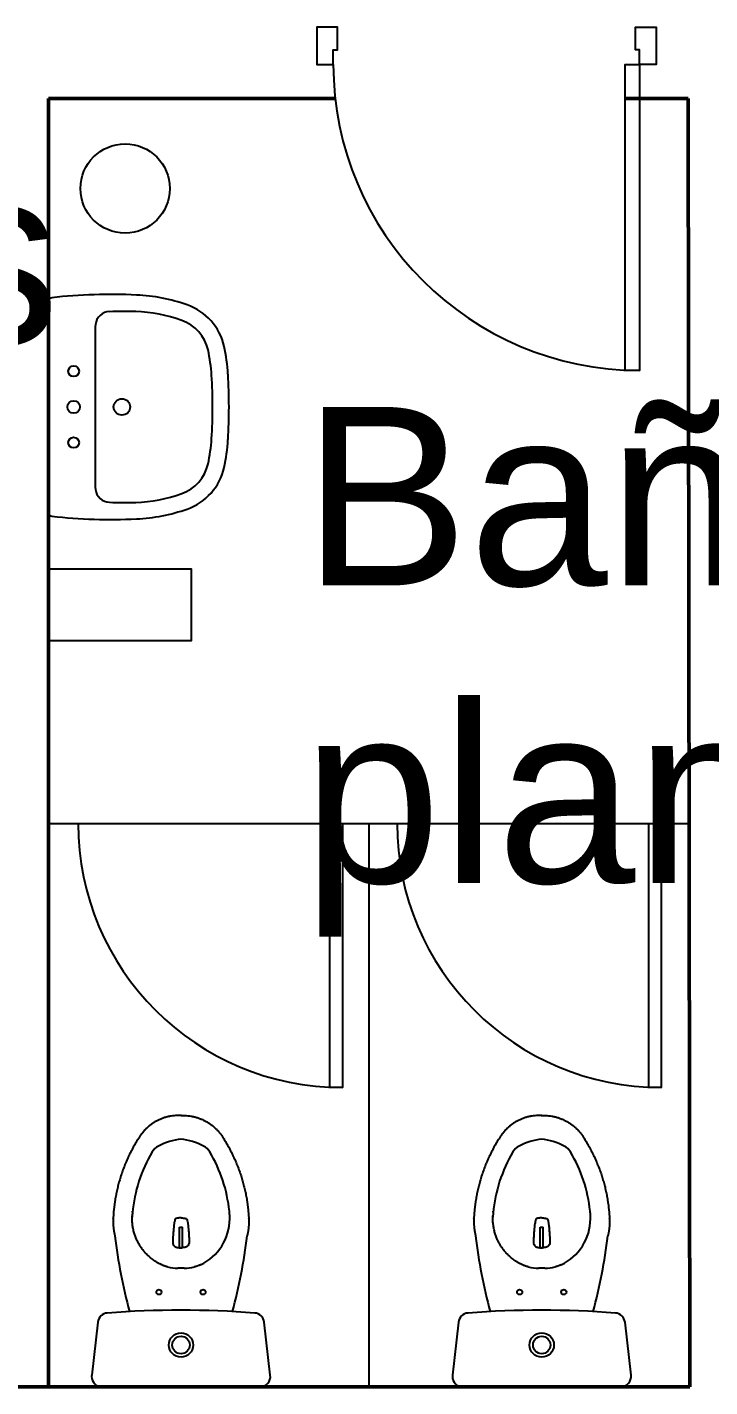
# Model space of a CAD drawing. Header units: millimetres. Extents: x 3051.7 to 3117.6, y 1576.4 to 1673.3.
# Drawn here: x 3080.189 to 3082.101, y 1591.561 to 1595.37 of the extents above; entities that cross this region are included whole.
import ezdxf

# ---------------------------------------------------------------- set-up
doc = ezdxf.new("R2010")
doc.units = ezdxf.units.MM
doc.layers.add('1º piso muebles', color=7, linetype='Continuous')
doc.layers.add('1º piso paredes', color=50, linetype='Continuous', lineweight=50)
doc.styles.get("Standard").update_dxf_attribs({"font": 'arial.ttf'})

# ---------------------------------------------------------------- blocks, each defined once
blk = doc.blocks.new('drakar planta')
at = {"linetype": 'Continuous'}
for p, q in [((9.3677, 5.6004), (9.3677, 5.6004)), ((9.3677, 5.6004), (9.3846, 5.4518)), ((9.3966, 5.6327), (9.3966, 5.6327)), ((9.8389, 5.6327), (9.3966, 5.6327)), ((9.8389, 5.6327), (9.8389, 5.6327)), ((9.8509, 5.4518), (9.8678, 5.6004)), ((9.8678, 5.6004), (9.8678, 5.6004)), ((9.3846, 5.4518), (9.3846, 5.4518)), ((9.8509, 5.4518), (9.8509, 5.4518)), ((9.6178, 5.3007), (9.6265, 5.3007)), ((9.6134, 5.2431), (9.6134, 5.1856)), ((9.6176, 5.2435), (9.6152, 5.2432)), ((9.6176, 5.2435), (9.6181, 5.2435)), ((9.6205, 5.2432), (9.6181, 5.2435)), ((9.6223, 5.2431), (9.6223, 5.1856)), ((9.6223, 5.1856), (9.6134, 5.1856)), ((9.4821, 5.1434), (9.4824, 5.1407)), ((9.7536, 5.1434), (9.7533, 5.1407)), ((9.7545, 5.1578), (9.7544, 5.154)), ((9.7544, 5.154), (9.7544, 5.154))]:
    blk.add_line(p, q, dxfattribs=at)
at = {"ltscale": 0.01}
blk.add_line((9.6092, 5.3007), (9.6178, 5.3007), dxfattribs=at)
at = {"linetype": 'Continuous'}
for centre, radius in [((9.6178, 5.5157), 0.0342), ((9.6178, 5.5157), 0.0244), ((9.5561, 5.3674), 0.0072), ((9.6796, 5.3674), 0.0072)]:
    blk.add_circle(centre, radius, dxfattribs=at)
for centre, radius, start, end in [((9.3966, 5.6037), 0.0291, 90, 186.4831), ((9.8389, 5.6037), 0.0291, 0, 90), ((9.8389, 5.6037), 0.0291, 353.5169, 0), ((9.4135, 5.4551), 0.0291, 186.4831, 265.6595), ((9.822, 5.4551), 0.0291, 274.3405, 353.5169), ((9.6178, 8.1465), 2.7282, 265.6595, 274.3405), ((10.9479, 5.0275), 1.5262, 165.0155, 173.1331), ((8.2857, 5.0272), 1.5283, 6.8679, 14.9756), ((9.6092, 5.1878), 0.1129, 90, 104.8453), ((9.6265, 5.1878), 0.1129, 75.1657, 90), ((9.6246, 5.1613), 0.1433, 115.2636, 179.6481), ((9.6671, 5.1617), 0.1859, 179.8512, 185.6502), ((9.8881, 5.1828), 0.4079, 185.2168, 185.7358), ((9.6172, 5.1602), 0.00101, 263.4365, 309.8712), ((9.6185, 5.1602), 0.00101, 230.1288, 276.5635), ((9.3468, 5.183), 0.4087, 329.3624, 354.7538), ((9.537, 5.1642), 0.2176, 354.506, 358.1692), ((9.8889, 5.183), 0.4087, 185.9431, 210.6376), ((9.5759, 4.9984), 0.0453, 211.4552, 242.0451), ((9.639, 5.1172), 0.1798, 242.0447, 263.2555), ((9.5967, 5.1172), 0.1798, 276.7445, 297.9553), ((9.6598, 4.9984), 0.0453, 297.9549, 328.5855)]:
    blk.add_arc(centre, radius, start, end, dxfattribs=at)
for points, knots in [([(9.5634, 5.2909), (9.564, 5.2912), (9.5645, 5.2914), (9.5651, 5.2917), (9.5656, 5.2919), (9.5666, 5.2923), (9.5679, 5.2929), (9.5692, 5.2934), (9.571, 5.294), (9.5734, 5.2949), (9.5767, 5.296), (9.579, 5.2966), (9.5805, 5.297)], [0.8678487, 0.8678487, 0.8678487, 0.8678487, 0.8798629, 0.8798629, 0.8798629, 0.8909521, 0.9003997, 0.9091834, 0.9229673, 0.9427072, 0.9683896, 1, 1, 1, 1]), ([(9.6552, 5.297), (9.6566, 5.2967), (9.6586, 5.2961), (9.6617, 5.2951), (9.6642, 5.2942), (9.6665, 5.2934), (9.6689, 5.2924), (9.6715, 5.2913), (9.6743, 5.29), (9.6771, 5.2886), (9.6797, 5.2873), (9.6821, 5.286), (9.6841, 5.2849), (9.6865, 5.2834), (9.6896, 5.2815), (9.6935, 5.2788), (9.6982, 5.2754), (9.7037, 5.271), (9.7098, 5.2656), (9.7163, 5.2591), (9.723, 5.2514), (9.7291, 5.2432), (9.7345, 5.2347), (9.7392, 5.2261), (9.7436, 5.2167), (9.7474, 5.2065), (9.7506, 5.1954), (9.753, 5.1836), (9.7545, 5.1708), (9.7545, 5.1628), (9.7545, 5.158)], [0, 0, 0, 0, 0.03073, 0.0557919, 0.0752101, 0.0908298, 0.1057126, 0.128628, 0.1479371, 0.1642292, 0.1850908, 0.1958664, 0.2064561, 0.220969, 0.23993, 0.2633379, 0.294561, 0.3312722, 0.3734704, 0.4211544, 0.4743227, 0.5329738, 0.5805653, 0.6312404, 0.6849983, 0.7418381, 0.8017591, 0.8647604, 0.930841, 0.9987863, 0.9987863, 0.9987863, 0.9987863]), ([(9.6171, 5.1592), (9.6158, 5.1594), (9.6145, 5.1595), (9.6119, 5.1598), (9.6106, 5.16), (9.608, 5.1604), (9.6067, 5.1606), (9.6048, 5.161), (9.6042, 5.1611), (9.603, 5.1617), (9.6024, 5.162), (9.6016, 5.163), (9.6012, 5.1635), (9.6009, 5.1644), (9.6008, 5.1647), (9.6007, 5.1653), (9.6006, 5.1656), (9.6003, 5.1671), (9.6001, 5.1683), (9.5993, 5.1719), (9.5989, 5.1743), (9.5979, 5.1812), (9.5975, 5.1857), (9.5967, 5.1945), (9.5963, 5.1987), (9.5959, 5.205), (9.5958, 5.2071), (9.5955, 5.2113), (9.5954, 5.2134), (9.5951, 5.2176), (9.595, 5.2197), (9.5949, 5.2229), (9.5948, 5.224), (9.5947, 5.2261), (9.5947, 5.2272), (9.5948, 5.2303), (9.5954, 5.2324), (9.5973, 5.2363), (9.5987, 5.2382), (9.6016, 5.2403), (9.6026, 5.2409), (9.605, 5.2419), (9.6062, 5.2422), (9.6081, 5.2425), (9.6087, 5.2426), (9.61, 5.2427), (9.6107, 5.2428), (9.6126, 5.243), (9.6139, 5.2431), (9.6152, 5.2432), (9.6152, 5.2432), (9.6152, 5.2432), (9.6152, 5.2432)], [0, 0, 0, 0, 0.03125, 0.03125, 0.0625, 0.0625, 0.09375, 0.09375, 0.109375, 0.109375, 0.125, 0.125, 0.140625, 0.140625, 0.148438, 0.148438, 0.15625, 0.15625, 0.1875, 0.1875, 0.25, 0.25, 0.375, 0.375, 0.5, 0.5, 0.5625, 0.5625, 0.625, 0.625, 0.6875, 0.6875, 0.71875, 0.71875, 0.75, 0.75, 0.8125, 0.8125, 0.875, 0.875, 0.90625, 0.90625, 0.9375, 0.9375, 0.953125, 0.953125, 0.96875, 0.96875, 1, 1, 1, 1.000009, 1.000009, 1.000009, 1.000009]), ([(9.6186, 5.1592), (9.6199, 5.1594), (9.6212, 5.1595), (9.6238, 5.1598), (9.6251, 5.16), (9.6277, 5.1604), (9.629, 5.1606), (9.6309, 5.161), (9.6315, 5.1611), (9.6327, 5.1617), (9.6333, 5.162), (9.6341, 5.163), (9.6345, 5.1635), (9.6348, 5.1644), (9.6349, 5.1647), (9.635, 5.1653), (9.6351, 5.1656), (9.6354, 5.1671), (9.6356, 5.1683), (9.6364, 5.1719), (9.6368, 5.1743), (9.6378, 5.1812), (9.6382, 5.1857), (9.639, 5.1945), (9.6394, 5.1987), (9.6398, 5.205), (9.6399, 5.2071), (9.6402, 5.2113), (9.6403, 5.2134), (9.6406, 5.2176), (9.6407, 5.2197), (9.6408, 5.2229), (9.6409, 5.224), (9.641, 5.2261), (9.641, 5.2272), (9.6409, 5.2303), (9.6403, 5.2324), (9.6384, 5.2363), (9.637, 5.2382), (9.6341, 5.2403), (9.6331, 5.2409), (9.6307, 5.2419), (9.6295, 5.2422), (9.6276, 5.2425), (9.627, 5.2426), (9.6257, 5.2427), (9.625, 5.2428), (9.6231, 5.243), (9.6218, 5.2431), (9.6205, 5.2432)], [0, 0, 0, 0, 0.03125, 0.03125, 0.0625, 0.0625, 0.09375, 0.09375, 0.109375, 0.109375, 0.125, 0.125, 0.140625, 0.140625, 0.1484375, 0.1484375, 0.15625, 0.15625, 0.1875, 0.1875, 0.25, 0.25, 0.375, 0.375, 0.5, 0.5, 0.5625, 0.5625, 0.625, 0.625, 0.6875, 0.6875, 0.71875, 0.71875, 0.75, 0.75, 0.8125, 0.8125, 0.875, 0.875, 0.90625, 0.90625, 0.9375, 0.9375, 0.953125, 0.953125, 0.96875, 0.96875, 0.9999928, 0.9999928, 0.9999928, 0.9999928])]:
    blk.add_open_spline(points, degree=3, knots=knots, dxfattribs=at)
blk.add_open_spline([(9.5948, 5.2285), (9.5948, 5.2286), (9.5948, 5.2287), (9.5948, 5.2288)], degree=3, dxfattribs=at)
for points, weights, degree, knots in [([(9.6178, 4.8727), (9.617, 4.8727), (9.6161, 4.8727), (9.5422, 4.8699), (9.5019, 4.932), (9.4345, 5.0356), (9.4281, 5.159), (9.4281, 5.16), (9.428, 5.1611), (9.4274, 5.1745), (9.4288, 5.1879)], [1, 0.999818026965, 1, 0.869595072185, 1, 0.965853886877, 1, 0.999997543195, 1, 0.96771874759, 0.94216281398], 2, [0, 0, 0, 0.004294, 0.004294, 0.32836, 0.32836, 0.929345, 0.929345, 0.934486, 0.934486, 1, 1, 1]), ([(9.4288, 5.1879), (9.4296, 5.1949), (9.4308, 5.2019), (9.4324, 5.2088), (9.4325, 5.2092), (9.4326, 5.2096), (9.4327, 5.2099)], [0.94216281398, 0.929295544402, 0.917706959429, 0.907397059062, 0.907397059062, 0.907397059062, 0.907397059062], 3, [0, 0, 0, 0, 0.08501565, 0.08501565, 0.08501565, 0.08958153, 0.08958153, 0.08958153, 0.08958153]), ([(9.6178, 4.8727), (9.6187, 4.8727), (9.6196, 4.8727), (9.6935, 4.8699), (9.7338, 4.932), (9.8012, 5.0356), (9.8076, 5.159), (9.8076, 5.16), (9.8077, 5.1611), (9.8083, 5.1745), (9.8069, 5.1879)], [1, 0.999818026965, 1, 0.869595072185, 1, 0.965853886877, 1, 0.999997543195, 1, 0.96771874759, 0.94216281398], 2, [0, 0, 0, 0.004294, 0.004294, 0.32836, 0.32836, 0.929345, 0.929345, 0.934486, 0.934486, 1, 1, 1]), ([(9.8069, 5.1879), (9.8061, 5.1948), (9.8049, 5.2018), (9.8033, 5.2087), (9.8032, 5.2091), (9.8031, 5.2095), (9.803, 5.2099)], [0.94216281398, 0.929356038323, 0.91781595237, 0.907542556122, 0.907542556122, 0.907542556122, 0.907542556122], 3, [0, 0, 0, 0, 0.08461596, 0.08461596, 0.08461596, 0.08948508, 0.08948508, 0.08948508, 0.08948508])]:
    blk.add_rational_spline(points, weights, degree=degree, knots=knots, dxfattribs=at)

msp = doc.modelspace()

# ---------------------------------------------------------------- linework, layer by layer
at = {"layer": '1º piso muebles'}
for p, q in [((3080.2495, 1594.0102), (3080.2495, 1594.6023)), ((3080.3795, 1594.5128), (3080.3795, 1594.0997)), ((3080.2495, 1593.1391), (3082.0433, 1593.1391)), ((3081.1464, 1593.1391), (3081.1464, 1591.561))]:
    msp.add_line(p, q, dxfattribs=at)
for points in [[(3081.0466, 1595.2661), (3081.0466, 1595.3066), (3081.0582, 1595.3066), (3081.0582, 1595.3703), (3081.0002, 1595.3703), (3081.0002, 1595.2661), (3081.0466, 1595.2661)], [(3081.904, 1595.2661), (3081.904, 1595.3066), (3081.8924, 1595.3066), (3081.8924, 1595.3703), (3081.9503, 1595.3703), (3081.9503, 1595.2661), (3081.904, 1595.2661)]]:
    msp.add_lwpolyline(points, dxfattribs=at)
for points in [[(3081.904, 1595.2661), (3081.904, 1594.4087), (3081.8634, 1594.4087), (3081.8634, 1595.2661)], [(3080.2495, 1593.652), (3080.6495, 1593.652), (3080.6495, 1593.852), (3080.2495, 1593.852)], [(3081.0721, 1593.1391), (3081.0721, 1592.3991), (3081.0371, 1592.3991), (3081.0371, 1593.1391)], [(3081.9649, 1593.1391), (3081.9649, 1592.3991), (3081.9299, 1592.3991), (3081.9299, 1593.1391)]]:
    msp.add_lwpolyline(points, close=True, dxfattribs=at)
for centre, radius in [((3080.4636, 1594.9183), 0.125), ((3080.3195, 1594.4063), 0.015), ((3080.3195, 1594.3063), 0.0175), ((3080.4545, 1594.3063), 0.023), ((3080.3195, 1594.2063), 0.015)]:
    msp.add_circle(centre, radius, dxfattribs=at)
for centre, radius, start, end in [((3081.904, 1595.2661), 0.8574, 180, 270), ((3080.2595, 1594.6023), 0.01, 96.3738, 180), ((3080.4249, 1593.1216), 1.5, 87.307, 96.3738), ((3080.4719, 1594.1205), 0.5, 70.6594, 87.307), ((3080.4205, 1594.5333), 0.04, 90.3005, 174.4063), ((3080.4704, 1593.1201), 1.454, 89.102, 91.9766), ((3080.4719, 1594.1205), 0.454, 70.6594, 87.307), ((3080.5845, 1594.4413), 0.16, 12.5571, 70.6594), ((3080.6295, 1594.5128), 0.25, 174.4063, 180), ((3080.5845, 1594.4413), 0.114, 12.5571, 70.6594), ((3080.2526, 1594.3673), 0.454, 3.5018, 12.5571), ((3080.2526, 1594.3673), 0.5, 3.5018, 12.5571), ((3079.2545, 1594.3063), 1.454, 356.4982, 3.5018), ((3079.2545, 1594.3063), 1.5, 356.4982, 3.5018), ((3080.2526, 1594.2452), 0.454, 347.4429, 356.4982), ((3080.2526, 1594.2452), 0.5, 347.4429, 356.4982), ((3080.5845, 1594.1713), 0.114, 289.3406, 347.4429), ((3080.5845, 1594.1713), 0.16, 289.3406, 347.4429), ((3080.6295, 1594.0997), 0.25, 180, 185.5937), ((3080.4205, 1594.0793), 0.04, 185.5937, 269.6995), ((3080.4704, 1595.4924), 1.454, 268.0234, 270.898), ((3080.4719, 1594.4921), 0.454, 272.693, 289.3406), ((3080.2595, 1594.0102), 0.01, 180, 263.6262), ((3080.4249, 1595.491), 1.5, 263.6262, 272.693), ((3080.4719, 1594.4921), 0.5, 272.693, 289.3406), ((3081.0721, 1593.1391), 0.74, 180, 270), ((3081.9649, 1593.1391), 0.74, 180, 270)]:
    msp.add_arc(centre, radius, start, end, dxfattribs=at)
at = {"layer": '1º piso paredes'}
for p, q in [((3080.2495, 1595.1703), (3081.0519, 1595.1703)), ((3080.2495, 1595.1703), (3080.2495, 1591.561)), ((3081.8634, 1595.1703), (3082.0402, 1595.1703)), ((3082.0448, 1591.5609), (3082.0402, 1595.1703)), ((3079.1448, 1591.561), (3081.1541, 1591.561)), ((3080.2495, 1591.561), (3082.0448, 1591.561)), ((3081.9448, 1591.561), (3081.8448, 1591.5609))]:
    msp.add_line(p, q, dxfattribs=at)

# ---------------------------------------------------------------- block references
at = {"layer": '1º piso muebles', "rotation": 180}
for p in [(3090.2379, 1597.1937), (3091.2479, 1597.1937)]:
    msp.add_blockref('drakar planta', p, dxfattribs=at)

# ---------------------------------------------------------------- texts
at = {"layer": '1º piso paredes', "char_height": 0.5, "attachment_point": 1}
for s, insert in [('Vestuarios planta', (3076.9811, 1594.9816)), ('Baños planta', (3080.9601, 1594.3063))]:
    msp.add_mtext_dynamic_manual_height_columns(s, width=3.165635, gutter_width=12.5, heights=[0], dxfattribs=dict(at, insert=insert))

doc.saveas('drawing.dxf')
